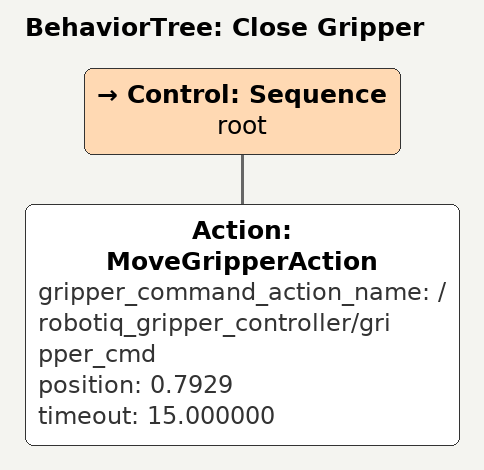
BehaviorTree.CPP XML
<?xml version="1.0" encoding="UTF-8" ?>
<root BTCPP_format="4" main_tree_to_execute="Close Gripper">
  <BehaviorTree ID="Close Gripper" _description="Close the gripper">
    <Control ID="Sequence" name="root">
      <Action
        ID="MoveGripperAction"
        gripper_command_action_name="/robotiq_gripper_controller/gripper_cmd"
        position="0.7929"
        timeout="15.000000"
      />
    </Control>
  </BehaviorTree>
</root>
